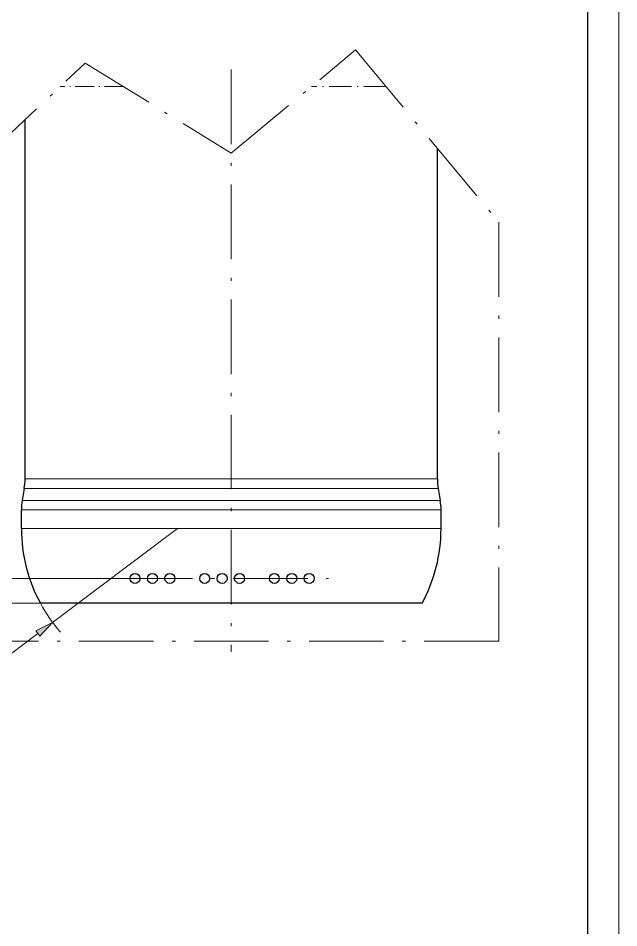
# Model space of a CAD drawing. Extents: x 0 to 297, y 0 to 420.
# Drawn here: x 200.4 to 297, y 98.8 to 245.1 of the extents above; entities that cross this region are included whole.
import ezdxf

# ---------------------------------------------------------------- set-up
doc = ezdxf.new("R2010")
doc.units = 0
doc.linetypes.add('DASHDOT', pattern=[18.5, 12, -3, 0.5, -3])

msp = doc.modelspace()

# ---------------------------------------------------------------- linework, layer by layer
at = {"color": 7, "lineweight": 13}
for p, q in [((297, 0), (297, 420)), ((263.76, 171.01), (201.52, 171.01)), ((263.87, 169.46), (201.38, 169.46)), ((264.17, 167.55), (201.05, 167.55)), ((264.28, 166.01), (200.92, 166.01)), ((264.28, 163.01), (200.92, 163.01)), ((226.05, 163.01), (205.94, 147.93)), ((203.58, 146.16), (185.85, 132.87))]:
    msp.add_line(p, q, dxfattribs=at)
at = {"color": 7, "lineweight": 30}
for p, q in [((292, 5), (292, 415)), ((201.52, 171.01), (201.52, 228.75)), ((267.82, 171.01), (267.82, 224.14)), ((265.37, 151.01), (203.97, 151.01))]:
    msp.add_line(p, q, dxfattribs=at)
at = {"color": 7, "linetype": 'DASHDOT', "lineweight": 13}
for p, q in [((234.67, 223.36), (254.67, 239.97)), ((254.67, 239.97), (277.68, 212.26)), ((181.14, 209.58), (211.19, 237.85)), ((211.19, 237.85), (234.67, 223.36)), ((234.67, 236.83), (234.67, 143.21)), ((277.68, 212.26), (277.68, 144.9)), ((216.46, 155.01), (250.31, 155.01)), ((277.68, 144.9), (182.55, 144.9))]:
    msp.add_line(p, q, dxfattribs=at)
at = {"color": 7, "linetype": 'DASHDOT', "lineweight": 13, "ltscale": 0.2543}
msp.add_line((217.33, 234.06), (207.16, 234.06), dxfattribs=at)
at = {"color": 7, "linetype": 'DASHDOT', "lineweight": 13, "ltscale": 0.300696}
msp.add_line((259.58, 234.06), (247.55, 234.06), dxfattribs=at)
at = {"color": 7, "lineweight": 13, "ltscale": 0.101453}
msp.add_line((267.82, 171.01), (263.76, 171.01), dxfattribs=at)
at = {"color": 7, "lineweight": 30, "ltscale": 0.048477}
for p, q in [((201.38, 169.46), (201.05, 167.55)), ((267.95, 169.46), (268.28, 167.55))]:
    msp.add_line(p, q, dxfattribs=at)
at = {"color": 7, "lineweight": 13, "ltscale": 0.101862}
msp.add_line((267.95, 169.46), (263.87, 169.46), dxfattribs=at)
at = {"color": 7, "lineweight": 13, "ltscale": 0.102881}
msp.add_line((268.28, 167.55), (264.17, 167.55), dxfattribs=at)
at = {"color": 7, "lineweight": 30, "ltscale": 0.075}
for p, q in [((200.92, 163.01), (200.92, 166.01)), ((268.42, 163.01), (268.42, 166.01))]:
    msp.add_line(p, q, dxfattribs=at)
at = {"color": 7, "lineweight": 13, "ltscale": 0.10329}
for p, q in [((268.42, 166.01), (264.28, 166.01)), ((268.42, 163.01), (264.28, 163.01))]:
    msp.add_line(p, q, dxfattribs=at)
at = {"color": 5, "lineweight": 13}
msp.add_line((216.46, 155.01), (190.04, 155.01), dxfattribs=at)
at = {"color": 5, "lineweight": 13, "ltscale": 0.348212}
msp.add_line((203.97, 151.01), (190.04, 151.01), dxfattribs=at)
at = {"color": 7, "lineweight": 13}
msp.add_lwpolyline([(203.89, 145.74), (205.94, 147.93), (203.26, 146.58)], close=True, dxfattribs=at)
at = {"color": 7, "lineweight": 30}
for centre in [(219.2, 155.01), (222, 155.01), (224.8, 155.01), (230.4, 155.01), (233.2, 155.01), (236, 155.01), (241.6, 155.01), (244.4, 155.01), (247.2, 155.01)]:
    msp.add_circle(centre, 0.8, dxfattribs=at)
for centre, radius, start, end in [((192.52, 171.01), 9, 350.1162, 360), ((276.82, 171.01), 9, 180, 189.8838), ((209.92, 166.01), 9, 170.1162, 180), ((259.42, 166.01), 9, 0, 9.8838), ((226.05, 163.01), 25.13, 180.0001, 208.5213), ((243.28, 163.01), 25.13, 331.4787, 359.9999)]:
    msp.add_arc(centre, radius, start, end, dxfattribs=at)
at = {"color": 7, "lineweight": 13}
msp.add_arc((226.05, 163.01), 25.13, 208.5214, 221.4256, dxfattribs=at)
msp.add_solid([(203.89, 145.74), (205.94, 147.93), (203.89, 145.74), (203.26, 146.58)], dxfattribs=at)

doc.saveas('drawing.dxf')
